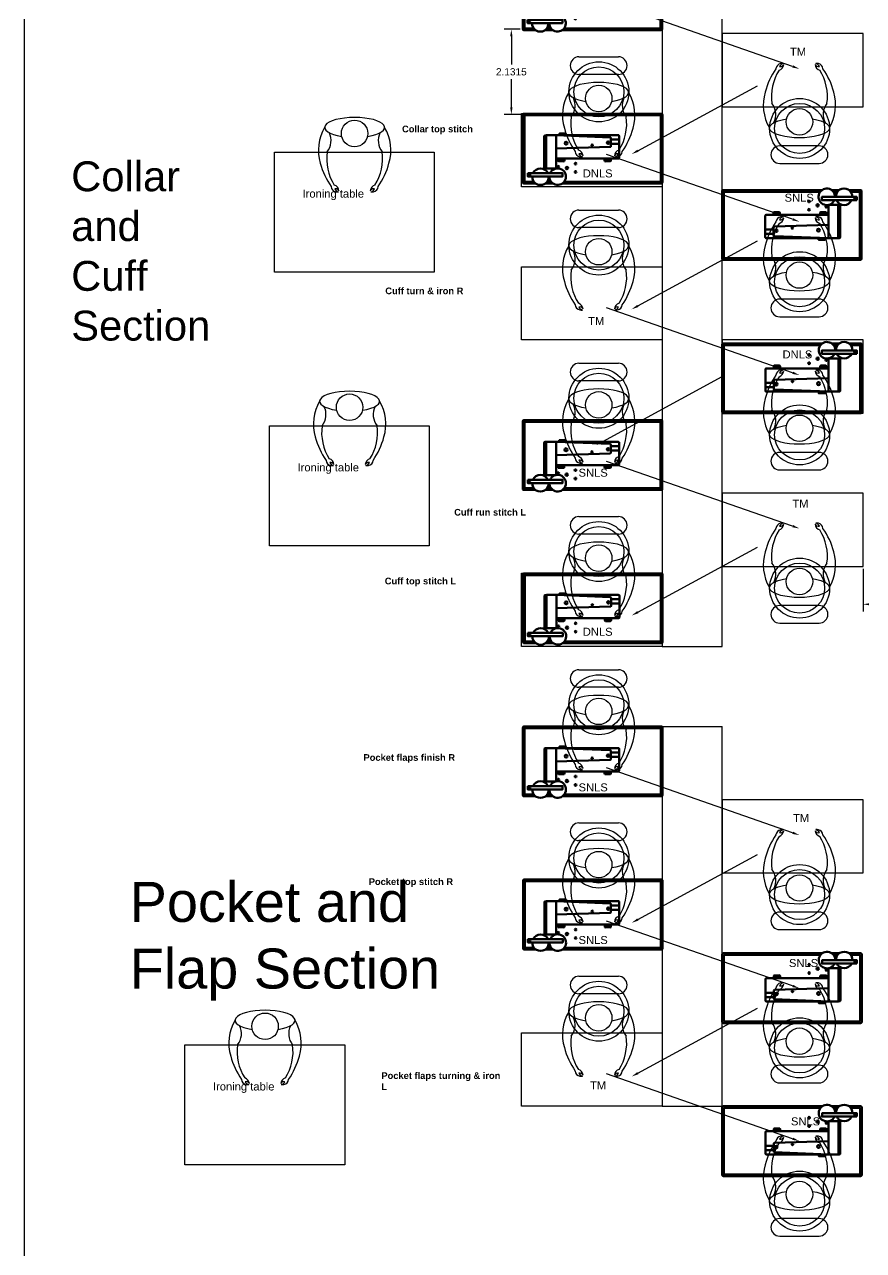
# Model space of a CAD drawing. Header units: feet. Extents: x 200 to 992, y 45 to 257.
# Drawn here: x 613.52 to 634.5, y 208.06 to 238.7 of the extents above; entities that cross this region are included whole.
import ezdxf

# ---------------------------------------------------------------- set-up
doc = ezdxf.new("R2010")
doc.units = ezdxf.units.FT
doc.header["$MEASUREMENT"] = 0
for name, color, linetype in [('machines', 21, 'Continuous'), ('prep side', 220, 'Continuous'), ('standing operator', 240, 'Continuous')]:
    doc.layers.add(name, color=color, linetype=linetype)
doc.styles.get("Standard").update_dxf_attribs({"font": 'arial.ttf'})
doc.dimstyles.get("Standard").update_dxf_attribs({"dimtxt": 0.18, "dimasz": 0.18, "dimexe": 0.18, "dimexo": 0.0625, "dimgap": 0.09, "dimtad": 0, "dimtih": 1, "dimtoh": 1, "dimdec": 4, "dimzin": 0, "dimdsep": 46, "dimtxsty": 'Standard', "dimcen": 0.09, "dimadec": 0, "dimazin": 0, "dimtfac": 1, "dimtdec": 4, "dimtofl": 0, "dimtmove": 0, "dimatfit": 3, "dimfxl": 1, "dimtolj": 1, "dimtzin": 0, "dimarcsym": 0})

# ---------------------------------------------------------------- blocks, each defined once
blk = doc.blocks.new('Arrow')
at = {"linetype": 'ByBlock', "lineweight": -2}
blk.add_lwpolyline([(19.992, 74.917), (15.339, 76.537)], dxfattribs=at)
blk.add_solid([(20.002, 74.945), (20.162, 74.858), (19.982, 74.889)])
blk = doc.blocks.new('arrow 2')
at = {"linetype": 'ByBlock', "lineweight": -2}
blk.add_lwpolyline([(16.121, 72.812), (19.11, 74.436)], dxfattribs=at)
blk.add_solid([(16.136, 72.785), (15.963, 72.726), (16.107, 72.838)])
blk = doc.blocks.new('snls block')
at = {"layer": 'machines', "linetype": 'ByBlock', "lineweight": 100}
for p, q in [((54.586, 84.152), (54.586, 84.133)), ((54.586, 84.152), (54.605, 84.152)), ((54.607, 84.133), (54.605, 84.152)), ((54.888, 84.077), (54.681, 84.077)), ((54.889, 83.97), (54.681, 83.97)), ((53.361, 83.553), (53.361, 83.605)), ((53.361, 83.605), (53.517, 83.605)), ((53.378, 83.57), (53.378, 83.605)), ((53.497, 83.533), (53.382, 83.533)), ((53.48, 83.549), (53.398, 83.549)), ((53.501, 83.605), (53.501, 83.57)), ((53.517, 83.605), (53.517, 83.553)), ((54.524, 83.553), (54.524, 83.605)), ((54.524, 83.605), (54.681, 83.605)), ((54.541, 83.57), (54.541, 83.605)), ((54.66, 83.533), (54.545, 83.533)), ((54.643, 83.549), (54.562, 83.549)), ((54.664, 83.605), (54.664, 83.57)), ((54.681, 83.605), (54.681, 83.553))]:
    blk.add_line(p, q, dxfattribs=at)
for points in [[(53.469, 82.981), (55.947, 82.981, 0.414214), (55.968, 83.002), (55.968, 84.703, 0.414214), (55.947, 84.724), (52.502, 84.724, 0.414214), (52.482, 84.703), (52.482, 83.002, 0.414214), (52.502, 82.981), (52.798, 82.981)], [(53.513, 83.023), (55.905, 83.023, 0.414214), (55.926, 83.043), (55.926, 84.662, 0.414214), (55.905, 84.683), (52.544, 84.683, 0.414214), (52.523, 84.662), (52.523, 83.043, 0.414214), (52.544, 83.023), (52.755, 83.023)]]:
    blk.add_lwpolyline(points, format="xyb", dxfattribs=at)
for points in [[(53.063, 83.355), (53.037, 83.355, -0.414214), (53.016, 83.375), (53.016, 84.161, -0.414214), (53.037, 84.182), (53.063, 84.182)], [(53.312, 84.185), (53.063, 84.185), (53.063, 83.355), (53.291, 83.355, 0.414214), (53.312, 83.375)], [(53.312, 84.185), (54.661, 84.131, -0.402601), (54.681, 84.11), (54.681, 83.914, -0.405445), (54.661, 83.893), (53.312, 83.853)], [(53.312, 84.185), (54.868, 84.185, -0.414214), (54.889, 84.164), (54.889, 83.624, -0.414214), (54.868, 83.604), (53.312, 83.604)]]:
    blk.add_lwpolyline(points, format="xyb", close=True, dxfattribs=at)
for points in [[(53.557, 84.185), (53.392, 84.185), (53.392, 84.225), (53.557, 84.225)], [(53.505, 84.185), (53.404, 84.185), (53.404, 84.222), (53.505, 84.222)], [(52.603, 83.237), (53.474, 83.237), (53.474, 83.154), (52.603, 83.154)], [(52.603, 83.237), (53.474, 83.237), (53.474, 83.154), (52.603, 83.154)]]:
    blk.add_lwpolyline(points, close=True, dxfattribs=at)
for points in [[(53.042, 82.981), (53.23, 82.981)], [(53.085, 83.023), (53.186, 83.023)]]:
    blk.add_lwpolyline(points, dxfattribs=at)
for centre, radius in [((53.56, 83.986), 0.0369), ((54.613, 83.999), 0.0303), ((54.212, 83.931), 0.0196), ((53.366, 83.399), 0.0206), ((53.58, 83.365), 0.0285), ((53.796, 83.476), 0.0206), ((52.644, 83.202), 0.0219), ((52.644, 83.202), 0.0219), ((53.796, 83.267), 0.0206)]:
    blk.add_circle(centre, radius, dxfattribs=at)
for centre, radius, start, end in [((52.92, 83.149), 0.207, 25.1747, 154.8253), ((53.35, 83.151), 0.207, 179.1324, 155.4718), ((53.382, 83.553), 0.0208, 180, 270), ((53.398, 83.57), 0.0208, 180, 270), ((53.48, 83.57), 0.0208, 270, 0), ((53.497, 83.553), 0.0208, 270, 0), ((54.545, 83.553), 0.0208, 180, 270), ((54.562, 83.57), 0.0208, 180, 270), ((54.643, 83.57), 0.0208, 270, 0), ((54.66, 83.553), 0.0208, 270, 0), ((52.92, 83.149), 0.207, 178.5457, 1.4543)]:
    blk.add_arc(centre, radius, start, end, dxfattribs=at)
blk = doc.blocks.new('*D9')
at = {"color": 0, "linetype": 'ByBlock', "lineweight": -2, "transparency": 16777216}
for p, q in [((634.494, 225.095), (634.494, 224.032)), ((639.016, 225.175), (639.016, 224.032)), ((634.674, 224.212), (636.289, 224.212)), ((638.836, 224.212), (637.221, 224.212))]:
    blk.add_line(p, q, dxfattribs=at)
at = {"color": 0, "linetype": 'ByBlock', "transparency": 16777216}
for points in [[(634.674, 224.242), (634.674, 224.182), (634.494, 224.212)], [(638.836, 224.242), (638.836, 224.182), (639.016, 224.212)]]:
    blk.add_solid(points, dxfattribs=at)
at = {"layer": 'Defpoints', "color": 0, "linetype": 'ByBlock', "transparency": 16777216}
for p in [(639.016, 225.237), (634.494, 225.158), (639.016, 224.212)]:
    blk.add_point(p, dxfattribs=at)
at = {"color": 0, "linetype": 'ByBlock', "transparency": 16777216, "insert": (636.755, 224.212), "char_height": 0.18, "attachment_point": 5}
blk.add_mtext('\\A1;4.5222', dxfattribs=at)
blk = doc.blocks.new('*D13')
at = {"color": 0, "linetype": 'ByBlock', "lineweight": -2, "transparency": 16777216}
for p, q in [((625.92, 238.585), (625.517, 238.585)), ((625.697, 238.405), (625.697, 237.702)), ((625.697, 236.634), (625.697, 237.338)), ((625.925, 236.454), (625.517, 236.454))]:
    blk.add_line(p, q, dxfattribs=at)
at = {"color": 0, "linetype": 'ByBlock', "transparency": 16777216}
for points in [[(625.667, 238.405), (625.727, 238.405), (625.697, 238.585)], [(625.667, 236.634), (625.727, 236.634), (625.697, 236.454)]]:
    blk.add_solid(points, dxfattribs=at)
at = {"layer": 'Defpoints', "color": 0, "linetype": 'ByBlock', "transparency": 16777216}
for p in [(625.983, 238.585), (625.697, 236.454), (625.988, 236.454)]:
    blk.add_point(p, dxfattribs=at)
at = {"color": 0, "linetype": 'ByBlock', "transparency": 16777216, "insert": (625.697, 237.52), "char_height": 0.18, "attachment_point": 5}
blk.add_mtext('\\A1;2.1315', dxfattribs=at)

msp = doc.modelspace()

# ---------------------------------------------------------------- linework, layer by layer
for p, q in [((629.47327, 223.15772), (630.97327, 223.15772)), ((629.47327, 221.15779), (630.97327, 221.15779)), ((629.47327, 211.66772), (630.97327, 211.66772))]:
    msp.add_line(p, q)
at = {"linetype": 'ByBlock'}
for points in [[(613.52126, 255.91339), (657.12849, 255.91339), (657.12849, 171.90198), (613.52126, 171.90198)], [(619.77104, 235.51502), (623.77104, 235.51502), (623.77104, 232.51502), (619.77104, 232.51502)], [(619.64496, 228.67219), (623.64496, 228.67219), (623.64496, 225.67219), (619.64496, 225.67219)], [(617.53033, 213.19804), (621.53033, 213.19804), (621.53033, 210.19804), (617.53033, 210.19804)]]:
    msp.add_lwpolyline(points, close=True, dxfattribs=at)
for points in [[(630.97327, 223.15772), (630.97327, 240.30779), (629.47327, 240.30779), (629.47327, 223.15772)], [(627.38881, 237.89573), (628.37311, 237.89573)], [(628.37311, 237.4564), (627.38881, 237.4564)], [(633.39375, 235.66904), (632.40945, 235.66904)], [(632.40945, 235.22971), (633.39375, 235.22971)], [(627.38881, 234.06573), (628.37311, 234.06573)], [(628.37311, 233.6264), (627.38881, 233.6264)], [(633.39375, 231.83904), (632.40945, 231.83904)], [(632.40945, 231.39971), (633.39375, 231.39971)], [(627.38881, 230.23573), (628.37311, 230.23573)], [(628.37311, 229.7964), (627.38881, 229.7964)], [(633.39375, 228.00904), (632.40945, 228.00904)], [(632.40945, 227.56971), (633.39375, 227.56971)], [(627.38881, 226.40573), (628.37311, 226.40573)], [(628.37311, 225.9664), (627.38881, 225.9664)], [(633.39375, 224.17904), (632.40945, 224.17904)], [(632.40945, 223.73971), (633.39375, 223.73971)], [(627.38881, 222.57573), (628.37311, 222.57573)], [(628.37311, 222.1364), (627.38881, 222.1364)], [(629.47327, 221.15779), (629.47327, 211.66772)], [(630.97327, 211.66772), (630.97327, 221.15779)], [(627.38881, 218.74573), (628.37311, 218.74573)], [(628.37311, 218.3064), (627.38881, 218.3064)], [(633.39375, 216.51904), (632.40945, 216.51904)], [(632.40945, 216.07971), (633.39375, 216.07971)], [(627.38881, 214.91573), (628.37311, 214.91573)], [(628.37311, 214.4764), (627.38881, 214.4764)], [(633.39375, 212.68904), (632.40945, 212.68904)], [(632.40945, 212.24971), (633.39375, 212.24971)], [(633.39375, 208.85904), (632.40945, 208.85904)], [(632.40945, 208.41971), (633.39375, 208.41971)]]:
    msp.add_lwpolyline(points)
for points in [[(634.4939, 238.47772), (630.97327, 238.47772), (630.97327, 236.64765), (634.4939, 236.64765)], [(629.47327, 234.64772), (625.95263, 234.64772), (625.95263, 236.47779), (629.47327, 236.47779)], [(629.47327, 230.81772), (625.95263, 230.81772), (625.95263, 232.64779), (629.47327, 232.64779)], [(634.4939, 230.81772), (630.97327, 230.81772), (630.97327, 228.98765), (634.4939, 228.98765)], [(634.4939, 226.98772), (630.97327, 226.98772), (630.97327, 225.15765), (634.4939, 225.15765)], [(629.47327, 223.15772), (625.95263, 223.15772), (625.95263, 224.98779), (629.47327, 224.98779)], [(634.4939, 219.32772), (630.97327, 219.32772), (630.97327, 217.49765), (634.4939, 217.49765)], [(629.47327, 211.66772), (625.95263, 211.66772), (625.95263, 213.49779), (629.47327, 213.49779)]]:
    msp.add_lwpolyline(points, close=True)
for centre, radius in [((627.88711, 237.02015), 0.75), ((627.88711, 237.02015), 0.625), ((627.88223, 236.85496), 0.3314), ((632.90775, 236.10529), 0.75), ((632.90775, 236.10529), 0.625), ((632.90287, 236.27048), 0.3314), ((627.88711, 233.19015), 0.75), ((627.88711, 233.19015), 0.625), ((627.88223, 233.02496), 0.3314), ((632.90775, 232.27529), 0.75), ((632.90775, 232.27529), 0.625), ((632.90287, 232.44048), 0.3314), ((627.88711, 229.36015), 0.75), ((627.88711, 229.36015), 0.625), ((627.88223, 229.19496), 0.3314), ((632.90775, 228.44529), 0.75), ((632.90775, 228.44529), 0.625), ((632.90287, 228.61048), 0.3314), ((627.88711, 225.53015), 0.75), ((627.88711, 225.53015), 0.625), ((627.88223, 225.36496), 0.3314), ((632.90775, 224.61529), 0.75), ((632.90775, 224.61529), 0.625), ((632.90287, 224.78048), 0.3314), ((627.88711, 221.70015), 0.75), ((627.88711, 221.70015), 0.625), ((627.88223, 221.53496), 0.3314), ((627.88711, 217.87015), 0.75), ((627.88711, 217.87015), 0.625), ((627.88223, 217.70496), 0.3314), ((632.90775, 216.95529), 0.75), ((632.90775, 216.95529), 0.625), ((632.90287, 217.12048), 0.3314), ((627.88711, 214.04015), 0.75), ((627.88711, 214.04015), 0.625), ((627.88223, 213.87496), 0.3314), ((632.90775, 213.12529), 0.75), ((632.90775, 213.12529), 0.625), ((632.90287, 213.29048), 0.3314), ((632.90775, 209.29529), 0.75), ((632.90775, 209.29529), 0.625), ((632.90287, 209.46048), 0.3314)]:
    msp.add_circle(centre, radius)
for centre, radius, start, end in [((627.38881, 237.67607), 0.21966, 90, 270), ((628.37311, 237.67607), 0.21966, 270, 90), ((633.90448, 236.50908), 1.92771, 145.564527, 164.848863), ((633.43394, 236.90083), 1.23125, 147.594752, 187.866058), ((632.45497, 237.58838), 0.14081, 100.122504, 175.609876), ((632.35062, 237.71518), 0.16061, 285.828882, 355.212594), ((632.53403, 237.58733), 0.1464, 104.680297, 152.481191), ((632.43024, 237.74024), 0.08916, 253.018909, 334.439991), ((632.48467, 237.01022), 0.71883, 89.022524, 94.34402), ((633.3755, 237.74024), 0.08916, 205.560009, 286.981091), ((633.45512, 237.71518), 0.16061, 184.787406, 254.171118), ((633.32107, 237.01022), 0.71883, 85.65598, 90.977476), ((633.2717, 237.58733), 0.1464, 27.518809, 75.319703), ((633.35077, 237.58838), 0.14081, 4.390124, 79.877496), ((632.37179, 236.90083), 1.23125, 352.133942, 32.405248), ((631.90126, 236.50908), 1.92771, 15.151137, 34.435473), ((628.10575, 236.43315), 1.12909, 149.566063, 196.497517), ((626.8509, 236.67058), 0.44097, 321.008421, 27.632528), ((628.91356, 236.67058), 0.44097, 152.367472, 218.991579), ((627.65872, 236.43315), 1.12909, 343.502483, 30.433937), ((633.12638, 236.69228), 1.12909, 163.502483, 210.433937), ((632.67935, 236.69228), 1.12909, 329.566063, 16.497517), ((631.87154, 236.45486), 0.44097, 332.367472, 38.991579), ((633.9342, 236.45486), 0.44097, 141.008421, 207.632528), ((628.41331, 236.22461), 1.23125, 172.133942, 212.405248), ((627.35116, 236.22461), 1.23125, 327.594752, 7.866058), ((628.88384, 236.61636), 1.92771, 195.151137, 214.435473), ((626.88062, 236.61636), 1.92771, 325.564527, 344.848863), ((632.40945, 235.44937), 0.21966, 90, 270), ((633.39375, 235.44937), 0.21966, 270, 90), ((627.43434, 235.53706), 0.14081, 184.390124, 259.877496), ((627.32998, 235.41026), 0.16061, 4.787406, 74.171118), ((627.4096, 235.38519), 0.08916, 25.560009, 106.981091), ((627.5134, 235.5381), 0.1464, 207.518809, 255.319703), ((627.46404, 236.11521), 0.71883, 265.65598, 270.977476), ((628.43449, 235.41026), 0.16061, 105.828882, 175.212594), ((628.35486, 235.38519), 0.08916, 73.018909, 154.439991), ((628.25107, 235.5381), 0.1464, 284.680297, 332.481191), ((628.30043, 236.11521), 0.71883, 269.022524, 274.34402), ((628.33013, 235.53706), 0.14081, 280.122504, 355.609876), ((627.38881, 233.84607), 0.21966, 90, 270), ((628.37311, 233.84607), 0.21966, 270, 90), ((632.45497, 233.75838), 0.14081, 100.122504, 175.609876), ((632.35062, 233.88518), 0.16061, 285.828882, 355.212594), ((632.53403, 233.75733), 0.1464, 104.680297, 152.481191), ((632.43024, 233.91024), 0.08916, 253.018909, 334.439991), ((632.48467, 233.18022), 0.71883, 89.022524, 94.34402), ((633.3755, 233.91024), 0.08916, 205.560009, 286.981091), ((633.45512, 233.88518), 0.16061, 184.787406, 254.171118), ((633.32107, 233.18022), 0.71883, 85.65598, 90.977476), ((633.2717, 233.75733), 0.1464, 27.518809, 75.319703), ((633.35077, 233.75838), 0.14081, 4.390124, 79.877496), ((633.90448, 232.67908), 1.92771, 145.564527, 164.848863), ((633.43394, 233.07083), 1.23125, 147.594752, 187.866058), ((632.37179, 233.07083), 1.23125, 352.133942, 32.405248), ((631.90126, 232.67908), 1.92771, 15.151137, 34.435473), ((628.10575, 232.60315), 1.12909, 149.566063, 196.497517), ((626.8509, 232.84058), 0.44097, 321.008421, 27.632528), ((628.91356, 232.84058), 0.44097, 152.367472, 218.991579), ((627.65872, 232.60315), 1.12909, 343.502483, 30.433937), ((633.12638, 232.86228), 1.12909, 163.502483, 210.433937), ((631.87154, 232.62486), 0.44097, 332.367472, 38.991579), ((633.9342, 232.62486), 0.44097, 141.008421, 207.632528), ((632.67935, 232.86228), 1.12909, 329.566063, 16.497517), ((628.88384, 232.78636), 1.92771, 195.151137, 214.435473), ((628.41331, 232.39461), 1.23125, 172.133942, 212.405248), ((627.35116, 232.39461), 1.23125, 327.594752, 7.866058), ((626.88062, 232.78636), 1.92771, 325.564527, 344.848863), ((627.43434, 231.70706), 0.14081, 184.390124, 259.877496), ((627.32998, 231.58026), 0.16061, 4.787406, 74.171118), ((628.43449, 231.58026), 0.16061, 105.828882, 175.212594), ((628.33013, 231.70706), 0.14081, 280.122504, 355.609876), ((632.40945, 231.61937), 0.21966, 90, 270), ((633.39375, 231.61937), 0.21966, 270, 90), ((627.4096, 231.55519), 0.08916, 25.560009, 106.981091), ((627.5134, 231.7081), 0.1464, 207.518809, 255.319703), ((627.46404, 232.28521), 0.71883, 265.65598, 270.977476), ((628.35486, 231.55519), 0.08916, 73.018909, 154.439991), ((628.25107, 231.7081), 0.1464, 284.680297, 332.481191), ((628.30043, 232.28521), 0.71883, 269.022524, 274.34402), ((627.38881, 230.01607), 0.21966, 90, 270), ((628.37311, 230.01607), 0.21966, 270, 90), ((633.90448, 228.84908), 1.92771, 145.564527, 164.848863), ((633.43394, 229.24083), 1.23125, 147.594752, 187.866058), ((632.45497, 229.92838), 0.14081, 100.122504, 175.609876), ((632.35062, 230.05518), 0.16061, 285.828882, 355.212594), ((632.53403, 229.92733), 0.1464, 104.680297, 152.481191), ((632.43024, 230.08024), 0.08916, 253.018909, 334.439991), ((632.48467, 229.35022), 0.71883, 89.022524, 94.34402), ((633.3755, 230.08024), 0.08916, 205.560009, 286.981091), ((633.45512, 230.05518), 0.16061, 184.787406, 254.171118), ((633.32107, 229.35022), 0.71883, 85.65598, 90.977476), ((633.2717, 229.92733), 0.1464, 27.518809, 75.319703), ((633.35077, 229.92838), 0.14081, 4.390124, 79.877496), ((632.37179, 229.24083), 1.23125, 352.133942, 32.405248), ((631.90126, 228.84908), 1.92771, 15.151137, 34.435473), ((628.10575, 228.77315), 1.12909, 149.566063, 196.497517), ((626.8509, 229.01058), 0.44097, 321.008421, 27.632528), ((628.91356, 229.01058), 0.44097, 152.367472, 218.991579), ((627.65872, 228.77315), 1.12909, 343.502483, 30.433937), ((633.12638, 229.03228), 1.12909, 163.502483, 210.433937), ((632.67935, 229.03228), 1.12909, 329.566063, 16.497517), ((631.87154, 228.79486), 0.44097, 332.367472, 38.991579), ((633.9342, 228.79486), 0.44097, 141.008421, 207.632528), ((628.41331, 228.56461), 1.23125, 172.133942, 212.405248), ((627.35116, 228.56461), 1.23125, 327.594752, 7.866058), ((628.88384, 228.95636), 1.92771, 195.151137, 214.435473), ((626.88062, 228.95636), 1.92771, 325.564527, 344.848863), ((632.40945, 227.78937), 0.21966, 90, 270), ((633.39375, 227.78937), 0.21966, 270, 90), ((627.43434, 227.87706), 0.14081, 184.390124, 259.877496), ((627.32998, 227.75026), 0.16061, 4.787406, 74.171118), ((627.4096, 227.72519), 0.08916, 25.560009, 106.981091), ((627.5134, 227.8781), 0.1464, 207.518809, 255.319703), ((627.46404, 228.45521), 0.71883, 265.65598, 270.977476), ((628.43449, 227.75026), 0.16061, 105.828882, 175.212594), ((628.35486, 227.72519), 0.08916, 73.018909, 154.439991), ((628.25107, 227.8781), 0.1464, 284.680297, 332.481191), ((628.30043, 228.45521), 0.71883, 269.022524, 274.34402), ((628.33013, 227.87706), 0.14081, 280.122504, 355.609876), ((627.38881, 226.18607), 0.21966, 90, 270), ((628.37311, 226.18607), 0.21966, 270, 90), ((632.45497, 226.09838), 0.14081, 100.122504, 175.609876), ((632.35062, 226.22518), 0.16061, 285.828882, 355.212594), ((632.53403, 226.09733), 0.1464, 104.680297, 152.481191), ((632.43024, 226.25024), 0.08916, 253.018909, 334.439991), ((632.48467, 225.52022), 0.71883, 89.022524, 94.34402), ((633.3755, 226.25024), 0.08916, 205.560009, 286.981091), ((633.45512, 226.22518), 0.16061, 184.787406, 254.171118), ((633.32107, 225.52022), 0.71883, 85.65598, 90.977476), ((633.2717, 226.09733), 0.1464, 27.518809, 75.319703), ((633.35077, 226.09838), 0.14081, 4.390124, 79.877496), ((633.90448, 225.01908), 1.92771, 145.564527, 164.848863), ((633.43394, 225.41083), 1.23125, 147.594752, 187.866058), ((632.37179, 225.41083), 1.23125, 352.133942, 32.405248), ((631.90126, 225.01908), 1.92771, 15.151137, 34.435473), ((628.10575, 224.94315), 1.12909, 149.566063, 196.497517), ((626.8509, 225.18058), 0.44097, 321.008421, 27.632528), ((628.91356, 225.18058), 0.44097, 152.367472, 218.991579), ((627.65872, 224.94315), 1.12909, 343.502483, 30.433937), ((633.12638, 225.20228), 1.12909, 163.502483, 210.433937), ((631.87154, 224.96486), 0.44097, 332.367472, 38.991579), ((633.9342, 224.96486), 0.44097, 141.008421, 207.632528), ((632.67935, 225.20228), 1.12909, 329.566063, 16.497517), ((628.88384, 225.12636), 1.92771, 195.151137, 214.435473), ((628.41331, 224.73461), 1.23125, 172.133942, 212.405248), ((627.35116, 224.73461), 1.23125, 327.594752, 7.866058), ((626.88062, 225.12636), 1.92771, 325.564527, 344.848863), ((627.43434, 224.04706), 0.14081, 184.390124, 259.877496), ((627.32998, 223.92026), 0.16061, 4.787406, 74.171118), ((628.43449, 223.92026), 0.16061, 105.828882, 175.212594), ((628.33013, 224.04706), 0.14081, 280.122504, 355.609876), ((632.40945, 223.95937), 0.21966, 90, 270), ((633.39375, 223.95937), 0.21966, 270, 90), ((627.4096, 223.89519), 0.08916, 25.560009, 106.981091), ((627.5134, 224.0481), 0.1464, 207.518809, 255.319703), ((627.46404, 224.62521), 0.71883, 265.65598, 270.977476), ((628.35486, 223.89519), 0.08916, 73.018909, 154.439991), ((628.25107, 224.0481), 0.1464, 284.680297, 332.481191), ((628.30043, 224.62521), 0.71883, 269.022524, 274.34402), ((627.38881, 222.35607), 0.21966, 90, 270), ((628.37311, 222.35607), 0.21966, 270, 90), ((628.10575, 221.11315), 1.12909, 149.566063, 196.497517), ((626.8509, 221.35058), 0.44097, 321.008421, 27.632528), ((628.91356, 221.35058), 0.44097, 152.367472, 218.991579), ((627.65872, 221.11315), 1.12909, 343.502483, 30.433937), ((628.41331, 220.90461), 1.23125, 172.133942, 212.405248), ((627.35116, 220.90461), 1.23125, 327.594752, 7.866058), ((628.88384, 221.29636), 1.92771, 195.151137, 214.435473), ((626.88062, 221.29636), 1.92771, 325.564527, 344.848863), ((627.43434, 220.21706), 0.14081, 184.390124, 259.877496), ((627.32998, 220.09026), 0.16061, 4.787406, 74.171118), ((627.4096, 220.06519), 0.08916, 25.560009, 106.981091), ((627.5134, 220.2181), 0.1464, 207.518809, 255.319703), ((627.46404, 220.79521), 0.71883, 265.65598, 270.977476), ((628.43449, 220.09026), 0.16061, 105.828882, 175.212594), ((628.35486, 220.06519), 0.08916, 73.018909, 154.439991), ((628.25107, 220.2181), 0.1464, 284.680297, 332.481191), ((628.30043, 220.79521), 0.71883, 269.022524, 274.34402), ((628.33013, 220.21706), 0.14081, 280.122504, 355.609876), ((627.38881, 218.52607), 0.21966, 90, 270), ((628.37311, 218.52607), 0.21966, 270, 90), ((632.45497, 218.43838), 0.14081, 100.122504, 175.609876), ((632.35062, 218.56518), 0.16061, 285.828882, 355.212594), ((632.53403, 218.43733), 0.1464, 104.680297, 152.481191), ((632.43024, 218.59024), 0.08916, 253.018909, 334.439991), ((632.48467, 217.86022), 0.71883, 89.022524, 94.34402), ((633.3755, 218.59024), 0.08916, 205.560009, 286.981091), ((633.45512, 218.56518), 0.16061, 184.787406, 254.171118), ((633.32107, 217.86022), 0.71883, 85.65598, 90.977476), ((633.2717, 218.43733), 0.1464, 27.518809, 75.319703), ((633.35077, 218.43838), 0.14081, 4.390124, 79.877496), ((633.90448, 217.35908), 1.92771, 145.564527, 164.848863), ((633.43394, 217.75083), 1.23125, 147.594752, 187.866058), ((632.37179, 217.75083), 1.23125, 352.133942, 32.405248), ((631.90126, 217.35908), 1.92771, 15.151137, 34.435473), ((628.10575, 217.28315), 1.12909, 149.566063, 196.497517), ((626.8509, 217.52058), 0.44097, 321.008421, 27.632528), ((628.91356, 217.52058), 0.44097, 152.367472, 218.991579), ((627.65872, 217.28315), 1.12909, 343.502483, 30.433937), ((633.12638, 217.54228), 1.12909, 163.502483, 210.433937), ((631.87154, 217.30486), 0.44097, 332.367472, 38.991579), ((633.9342, 217.30486), 0.44097, 141.008421, 207.632528), ((632.67935, 217.54228), 1.12909, 329.566063, 16.497517), ((628.88384, 217.46636), 1.92771, 195.151137, 214.435473), ((628.41331, 217.07461), 1.23125, 172.133942, 212.405248), ((627.35116, 217.07461), 1.23125, 327.594752, 7.866058), ((626.88062, 217.46636), 1.92771, 325.564527, 344.848863), ((627.43434, 216.38706), 0.14081, 184.390124, 259.877496), ((627.32998, 216.26026), 0.16061, 4.787406, 74.171118), ((628.43449, 216.26026), 0.16061, 105.828882, 175.212594), ((628.33013, 216.38706), 0.14081, 280.122504, 355.609876), ((632.40945, 216.29937), 0.21966, 90, 270), ((633.39375, 216.29937), 0.21966, 270, 90), ((627.4096, 216.23519), 0.08916, 25.560009, 106.981091), ((627.5134, 216.3881), 0.1464, 207.518809, 255.319703), ((627.46404, 216.96521), 0.71883, 265.65598, 270.977476), ((628.35486, 216.23519), 0.08916, 73.018909, 154.439991), ((628.25107, 216.3881), 0.1464, 284.680297, 332.481191), ((628.30043, 216.96521), 0.71883, 269.022524, 274.34402), ((627.38881, 214.69607), 0.21966, 90, 270), ((628.37311, 214.69607), 0.21966, 270, 90), ((633.90448, 213.52908), 1.92771, 145.564527, 164.848863), ((633.43394, 213.92083), 1.23125, 147.594752, 187.866058), ((632.45497, 214.60838), 0.14081, 100.122504, 175.609876), ((632.35062, 214.73518), 0.16061, 285.828882, 355.212594), ((632.53403, 214.60733), 0.1464, 104.680297, 152.481191), ((632.43024, 214.76024), 0.08916, 253.018909, 334.439991), ((632.48467, 214.03022), 0.71883, 89.022524, 94.34402), ((633.3755, 214.76024), 0.08916, 205.560009, 286.981091), ((633.45512, 214.73518), 0.16061, 184.787406, 254.171118), ((633.32107, 214.03022), 0.71883, 85.65598, 90.977476), ((633.2717, 214.60733), 0.1464, 27.518809, 75.319703), ((633.35077, 214.60838), 0.14081, 4.390124, 79.877496), ((632.37179, 213.92083), 1.23125, 352.133942, 32.405248), ((631.90126, 213.52908), 1.92771, 15.151137, 34.435473), ((628.10575, 213.45315), 1.12909, 149.566063, 196.497517), ((626.8509, 213.69058), 0.44097, 321.008421, 27.632528), ((628.91356, 213.69058), 0.44097, 152.367472, 218.991579), ((627.65872, 213.45315), 1.12909, 343.502483, 30.433937), ((633.12638, 213.71228), 1.12909, 163.502483, 210.433937), ((632.67935, 213.71228), 1.12909, 329.566063, 16.497517), ((631.87154, 213.47486), 0.44097, 332.367472, 38.991579), ((633.9342, 213.47486), 0.44097, 141.008421, 207.632528), ((628.41331, 213.24461), 1.23125, 172.133942, 212.405248), ((627.35116, 213.24461), 1.23125, 327.594752, 7.866058), ((628.88384, 213.63636), 1.92771, 195.151137, 214.435473), ((626.88062, 213.63636), 1.92771, 325.564527, 344.848863), ((632.40945, 212.46937), 0.21966, 90, 270), ((633.39375, 212.46937), 0.21966, 270, 90), ((627.43434, 212.55706), 0.14081, 184.390124, 259.877496), ((627.32998, 212.43026), 0.16061, 4.787406, 74.171118), ((627.4096, 212.40519), 0.08916, 25.560009, 106.981091), ((627.5134, 212.5581), 0.1464, 207.518809, 255.319703), ((627.46404, 213.13521), 0.71883, 265.65598, 270.977476), ((628.43449, 212.43026), 0.16061, 105.828882, 175.212594), ((628.35486, 212.40519), 0.08916, 73.018909, 154.439991), ((628.25107, 212.5581), 0.1464, 284.680297, 332.481191), ((628.30043, 213.13521), 0.71883, 269.022524, 274.34402), ((628.33013, 212.55706), 0.14081, 280.122504, 355.609876), ((632.45497, 210.77838), 0.14081, 100.122504, 175.609876), ((632.35062, 210.90518), 0.16061, 285.828882, 355.212594), ((632.53403, 210.77733), 0.1464, 104.680297, 152.481191), ((632.43024, 210.93024), 0.08916, 253.018909, 334.439991), ((632.48467, 210.20022), 0.71883, 89.022524, 94.34402), ((633.3755, 210.93024), 0.08916, 205.560009, 286.981091), ((633.45512, 210.90518), 0.16061, 184.787406, 254.171118), ((633.32107, 210.20022), 0.71883, 85.65598, 90.977476), ((633.2717, 210.77733), 0.1464, 27.518809, 75.319703), ((633.35077, 210.77838), 0.14081, 4.390124, 79.877496), ((633.90448, 209.69908), 1.92771, 145.564527, 164.848863), ((633.43394, 210.09083), 1.23125, 147.594752, 187.866058), ((632.37179, 210.09083), 1.23125, 352.133942, 32.405248), ((631.90126, 209.69908), 1.92771, 15.151137, 34.435473), ((633.12638, 209.88228), 1.12909, 163.502483, 210.433937), ((631.87154, 209.64486), 0.44097, 332.367472, 38.991579), ((633.9342, 209.64486), 0.44097, 141.008421, 207.632528), ((632.67935, 209.88228), 1.12909, 329.566063, 16.497517), ((632.40945, 208.63937), 0.21966, 90, 270), ((633.39375, 208.63937), 0.21966, 270, 90)]:
    msp.add_arc(centre, radius, start, end)
for centre in [(627.88223, 237.00509), (627.88223, 233.17509), (627.88223, 229.34509), (627.88223, 225.51509), (627.88223, 221.68509), (627.88223, 217.85509), (627.88223, 214.02509)]:
    msp.add_ellipse(centre, major_axis=(-0.75, 0), ratio=0.33333333, start_param=2.01554376, end_param=7.4092342)
at = {"extrusion": (0, 0, -1)}
for centre in [(632.90287, 236.12035), (632.90287, 232.29035), (632.90287, 228.46035), (632.90287, 224.63035), (632.90287, 216.97035), (632.90287, 213.14035), (632.90287, 209.31035)]:
    msp.add_ellipse(centre, major_axis=(-0.75, 0), ratio=0.33333333, start_param=2.01554376, end_param=7.4092342, dxfattribs=at)
at = {"layer": 'standing operator'}
for centre in [(621.77818, 235.98029), (621.6521, 229.13747), (619.53747, 213.66331)]:
    msp.add_circle(centre, 0.3314, dxfattribs=at)
for centre, radius, start, end in [((622.00169, 235.55849), 1.12909, 149.566063, 196.497517), ((620.74685, 235.79591), 0.44097, 321.008421, 27.632528), ((622.80951, 235.79591), 0.44097, 152.367472, 218.991579), ((621.55466, 235.55849), 1.12909, 343.502483, 30.433937), ((622.30925, 235.34994), 1.23125, 172.133942, 212.405248), ((621.2471, 235.34994), 1.23125, 327.594752, 7.866058), ((622.77979, 235.74169), 1.92771, 195.151137, 214.435473), ((620.77657, 235.74169), 1.92771, 325.564527, 344.848863), ((621.33028, 234.66239), 0.14081, 184.390124, 259.877496), ((621.22593, 234.53559), 0.16061, 4.787406, 74.171118), ((621.30555, 234.51052), 0.08916, 25.560009, 106.981091), ((621.40934, 234.66344), 0.1464, 207.518809, 255.319703), ((621.35998, 235.24055), 0.71883, 265.65598, 270.977476), ((622.33043, 234.53559), 0.16061, 105.828882, 175.212594), ((622.25081, 234.51052), 0.08916, 73.018909, 154.439991), ((622.14701, 234.66344), 0.1464, 284.680297, 332.481191), ((622.19638, 235.24055), 0.71883, 269.022524, 274.34402), ((622.22608, 234.66239), 0.14081, 280.122504, 355.609876), ((621.87562, 228.71566), 1.12909, 149.566063, 196.497517), ((621.42859, 228.71566), 1.12909, 343.502483, 30.433937), ((620.62077, 228.95309), 0.44097, 321.008421, 27.632528), ((622.68343, 228.95309), 0.44097, 152.367472, 218.991579), ((622.18318, 228.50712), 1.23125, 172.133942, 212.405248), ((621.12103, 228.50712), 1.23125, 327.594752, 7.866058), ((622.65371, 228.89887), 1.92771, 195.151137, 214.435473), ((620.65049, 228.89887), 1.92771, 325.564527, 344.848863), ((621.2042, 227.81957), 0.14081, 184.390124, 259.877496), ((621.09985, 227.69276), 0.16061, 4.787406, 74.171118), ((621.17947, 227.6677), 0.08916, 25.560009, 106.981091), ((621.28327, 227.82061), 0.1464, 207.518809, 255.319703), ((621.2339, 228.39772), 0.71883, 265.65598, 270.977476), ((622.20435, 227.69276), 0.16061, 105.828882, 175.212594), ((622.12473, 227.6677), 0.08916, 73.018909, 154.439991), ((622.02094, 227.82061), 0.1464, 284.680297, 332.481191), ((622.0703, 228.39772), 0.71883, 269.022524, 274.34402), ((622.1, 227.81957), 0.14081, 280.122504, 355.609876), ((619.76098, 213.24151), 1.12909, 149.566063, 196.497517), ((618.50614, 213.47893), 0.44097, 321.008421, 27.632528), ((620.5688, 213.47893), 0.44097, 152.367472, 218.991579), ((619.31395, 213.24151), 1.12909, 343.502483, 30.433937), ((620.06854, 213.03296), 1.23125, 172.133942, 212.405248), ((619.00639, 213.03296), 1.23125, 327.594752, 7.866058), ((620.53908, 213.42471), 1.92771, 195.151137, 214.435473), ((618.53586, 213.42471), 1.92771, 325.564527, 344.848863), ((618.98522, 212.21861), 0.16061, 4.787406, 74.171118), ((620.08972, 212.21861), 0.16061, 105.828882, 175.212594), ((619.08957, 212.34541), 0.14081, 184.390124, 259.877496), ((619.06484, 212.19354), 0.08916, 25.560009, 106.981091), ((619.16863, 212.34645), 0.1464, 207.518809, 255.319703), ((619.11927, 212.92356), 0.71883, 265.65598, 270.977476), ((620.0101, 212.19354), 0.08916, 73.018909, 154.439991), ((619.9063, 212.34645), 0.1464, 284.680297, 332.481191), ((619.95566, 212.92356), 0.71883, 269.022524, 274.34402), ((619.98537, 212.34541), 0.14081, 280.122504, 355.609876)]:
    msp.add_arc(centre, radius, start, end, dxfattribs=at)
for centre in [(621.77818, 236.13042), (621.6521, 229.28759), (619.53747, 213.81344)]:
    msp.add_ellipse(centre, major_axis=(-0.75, 0), ratio=0.33333333, start_param=2.01554376, end_param=7.4092342, dxfattribs=at)

# ---------------------------------------------------------------- block references
for name, p in [('snls block', (573.50128, 155.58347)), ('Arrow', (612.7409, 162.73725)), ('arrow 2', (612.7409, 162.73725)), ('snls block', (573.50606, 151.75051)), ('Arrow', (612.7409, 158.9169)), ('arrow 2', (612.7409, 158.85842)), ('Arrow', (612.7409, 155.08126)), ('arrow 2', (611.86349, 155.46639)), ('snls block', (573.5042, 144.08824)), ('Arrow', (612.7409, 151.24787)), ('arrow 2', (612.7409, 151.20341)), ('snls block', (573.5107, 140.2602)), ('snls block', (573.50628, 136.43142)), ('Arrow', (612.7409, 143.58346)), ('arrow 2', (612.7409, 143.52169)), ('snls block', (573.50812, 132.60495)), ('Arrow', (612.7409, 139.75449)), ('arrow 2', (612.7409, 139.68108)), ('Arrow', (612.7409, 135.93569))]:
    msp.add_blockref(name, p)
at = {"rotation": 180}
for p in [(686.93786, 317.54767), (686.94057, 313.71287), (686.9417, 298.46984), (686.94119, 294.6447)]:
    msp.add_blockref('snls block', p, dxfattribs=at)

# ---------------------------------------------------------------- texts
at = {"char_height": 0.2, "attachment_point": 1}
for s, width, insert in [('TM', 0.8194177, (632.66489, 238.12106)), ('DNLS', 0.6548569, (627.48406, 235.08115)), ('SNLS', 0.9053555, (632.5311, 234.47474)), ('TM', 0.8194177, (627.61946, 231.39282)), ('DNLS', 0.6548569, (632.48005, 230.55734)), ('SNLS', 0.9053555, (627.3785, 227.60003)), ('TM', 0.8194177, (632.72458, 226.8274)), ('DNLS', 0.6548569, (627.48406, 223.625)), ('SNLS', 0.9053555, (627.3785, 219.73491)), ('TM', 0.8194177, (632.74092, 218.9692)), ('SNLS', 0.9053555, (627.3785, 215.91979)), ('SNLS', 0.9053555, (632.64007, 215.34495)), ('TM', 0.8194177, (627.6647, 212.28803)), ('SNLS', 0.9053555, (632.69068, 211.38729))]:
    msp.add_mtext_dynamic_manual_height_columns(s, width=width, gutter_width=1, heights=[0], dxfattribs=dict(at, insert=insert))
at = {"linetype": 'ByBlock', "char_height": 0.2, "attachment_point": 1}
for insert in [(620.47576, 234.5764), (620.34968, 227.73358), (618.23505, 212.25942)]:
    msp.add_mtext_dynamic_manual_height_columns('Ironing table', width=2.5839708, gutter_width=1, heights=[0], dxfattribs=dict(at, insert=insert))
at = {"layer": 'prep side', "linetype": 'ByBlock', "char_height": 0.2, "attachment_point": 1}
for s, insert in [('{\\fArial|b1|i0|c0|p34;\\H0.83333x;Collar top stitch}', (622.96366, 236.17531)), ('{\\fArial|b1|i0|c0|p34;\\H0.83333x;Cuff turn & iron R}', (622.54471, 232.12887)), ('{\\fArial|b1|i0|c0|p34;\\H0.83333x;Cuff run stitch L}', (624.26778, 226.59577)), ('{\\fArial|b1|i0|c0|p34;\\H0.83333x;Cuff top stitch L}', (622.53091, 224.87671)), ('{\\fArial|b1|i0|c0|p34;\\H0.83333x;Pocket flaps finish R}', (621.99956, 220.46595)), ('{\\fArial|b1|i0|c0|p34;\\H0.83333x;Pocket top stitch R}', (622.13096, 217.36186)), ('{\\fArial|b1|i0|c0|p34;\\H0.83333x;Pocket flaps turning & iron L}', (622.44748, 212.51369))]:
    msp.add_mtext_dynamic_manual_height_columns(s, width=2.9744346, gutter_width=1, heights=[0], dxfattribs=dict(at, insert=insert))
at = {"layer": 'prep side', "attachment_point": 1}
for s, width, insert, char_height in [('Collar and Cuff Section', 2.0686906, (614.68973, 235.28242), 0.7464435), ('Pocket and Flap Section', 8.6689456, (616.15033, 217.27422), 1)]:
    msp.add_mtext_dynamic_manual_height_columns(s, width=width, gutter_width=1, heights=[0], dxfattribs=dict(at, insert=insert, char_height=char_height))

# ---------------------------------------------------------------- dimensions: what is measured, and where the dimension line sits
at = {"linetype": 'ByBlock'}
dim = msp.add_linear_dim(base=(625.69679, 236.45391), p1=(625.98281, 238.58537), p2=(625.98759, 236.45391), angle=90, dimstyle='Standard', dxfattribs=at)
dim.commit()
dim.dimension.update_dxf_attribs({"geometry": '*D13', "text_midpoint": (625.69679, 237.51964)})
dim = msp.add_linear_dim(base=(639.01614, 224.21166), p1=(634.4939, 225.15765), p2=(639.01614, 225.23723), dimstyle='Standard', dxfattribs=at)
dim.commit()
dim.dimension.update_dxf_attribs({"geometry": '*D9', "text_midpoint": (636.75502, 224.21166)})

doc.saveas('drawing.dxf')
